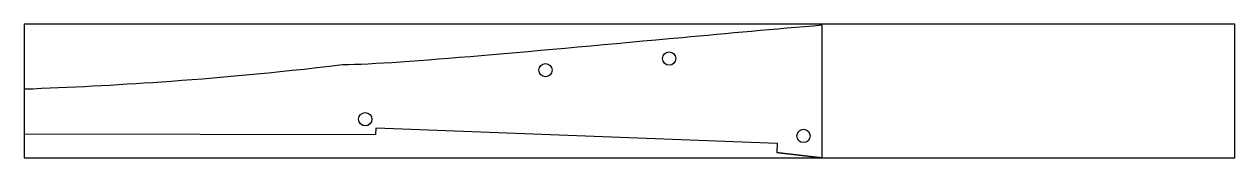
# Model space of a CAD drawing. Header units: millimetres. Extents: x 0 to 910, y 0 to 100.
import ezdxf

# ---------------------------------------------------------------- set-up
doc = ezdxf.new("R2010")
doc.units = ezdxf.units.MM
doc.layers.get('0').update_dxf_attribs({"linetype": 'CONTINUOUS'})

msp = doc.modelspace()

# ---------------------------------------------------------------- linework, layer by layer
for p, q in [((599.95, 0.02), (599.95, 99.27)), ((0.08, 51.25), (0, 17.99)), ((264.34, 17.35), (264.53, 22.34)), ((264.53, 22.34), (565.89, 10.88)), ((0, 17.99), (264.34, 17.35)), ((565.89, 10.88), (565.63, 3.98))]:
    msp.add_line(p, q)
msp.add_lwpolyline([(0, 0), (910, 0), (910, 100), (0, 100)], close=True)
for centre in [(484.83, 74.34), (391.83, 65.6), (256.37, 28.86), (585.79, 16.29)]:
    msp.add_circle(centre, 5)
for points, knots in [([(599.95, 99.27), (564.18, 96.25), (528.88, 93.08), (441.83, 85.16), (388.83, 80.2), (343.55, 76.36)], [-17.555806, -17.555806, -17.555806, -17.555806, -13.236183, -13.236183, -6.591062, -6.591062, -6.591062, -6.591062]), ([(239.36, 69.51), (186.12, 63.22), (143.66, 59.49), (68.89, 54.29), (34.45, 52.52), (0.08, 51.25)], [-25.453252, -25.453252, -25.453252, -25.453252, -13.272899, -13.272899, -2.975948, -2.975948, -2.975948, -2.975948])]:
    msp.add_open_spline(points, degree=3, knots=knots)
for points, degree in [([(343.55, 76.36), (298.65, 72.56), (261.33, 69.86), (239.36, 69.51)], 3), ([(565.63, 3.98), (572.6, 3.16), (579.51, 2.36), (586.38, 1.57), (593.19, 0.79), (599.95, 0.02)], 5)]:
    msp.add_open_spline(points, degree=degree)

doc.saveas('drawing.dxf')
